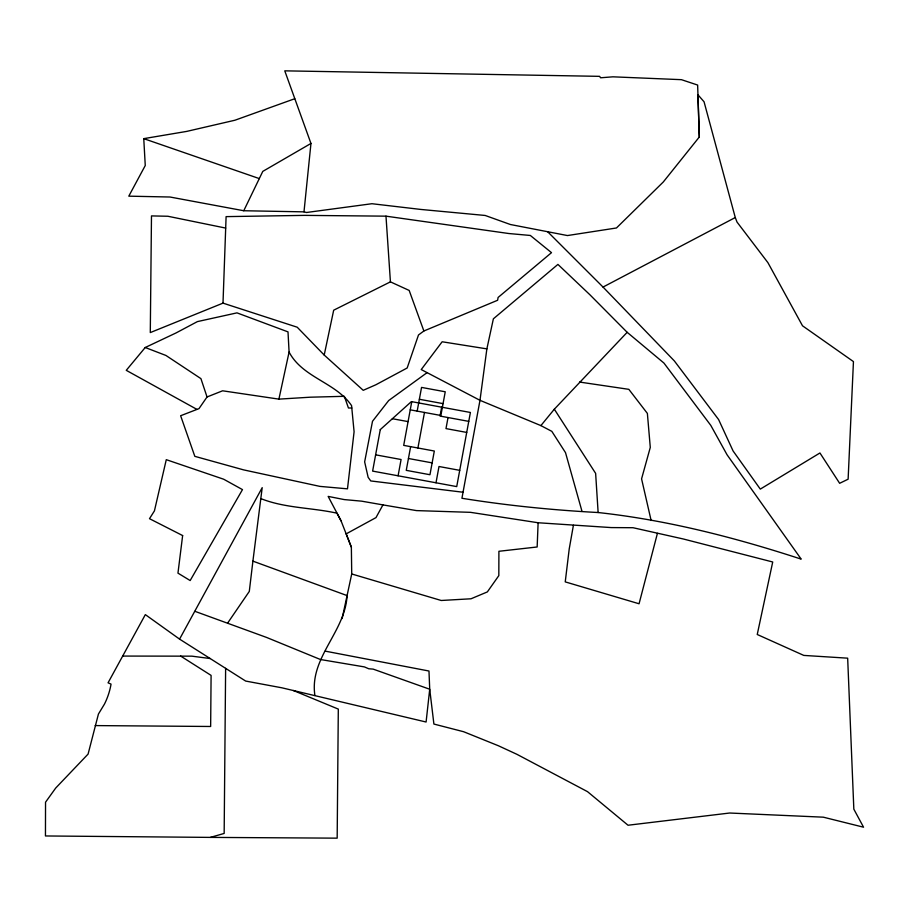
<?xml version="1.0" encoding="UTF-8"?>
<svg xmlns="http://www.w3.org/2000/svg" width="909" height="909" viewBox="0 0 909 909"><rect width="100%" height="100%" fill="white"/><g stroke="black" fill="none" stroke-linecap="round" stroke-linejoin="round"><path stroke-width="1.36" d="M314.912 695.533C309.083 657.877 345.25 631.925 347.079 595.588L252.907 561.137L262.201 487.644L179.573 639.118L245.657 681.057L281.881 687.806L426.094 722.019L429.718 689.238L428.98 671.024L325.252 651.139M225.625 668.342L224.159 833.439L210.343 837.394L45.45 835.962L45.541 802.204L55.688 788.069L88.082 754.095L98.433 714.042L104.501 704.032A72.061 72.061 0 0 0 110.762 685.704L111.023 684.113L108.057 682.818L145.338 614.62L179.573 639.118M223 303.129L226.102 216.626L304.515 215.376L385.984 216.16L508.881 233.533L530.345 235.465L551.502 252.657L498.098 297.47L497.632 300.254L423.878 330.99L418.492 334.978L407.175 367.986L375.849 384.78L363.225 390.313L324.206 355.055L297.209 327.206L223 303.129L150.292 332.58L151.485 215.91L167.847 216.251L225.693 228.079M538.117 522.755L537.162 546.979L498.905 551.286L498.825 575.624L487.349 591.918L471.021 598.781L441.217 600.485L351.726 573.965L351.363 547.184L346.159 533.878L375.985 517.607L382.939 504.893L416.436 510.597L470.487 512.335L538.117 522.755L611.257 527.584L633.016 527.72L683.341 538.992L772.718 561.989L757.242 634.493L803.795 655.412L847.665 658.173L853.835 809.169L863.55 827.201L823.338 817.18L729.654 813.021L628.028 825.236L587.509 791.648L516.96 754.334L498.393 745.755L463.635 731.722L433.9 724.053L429.718 689.238L373.156 669.115L368.747 668.763L364.418 666.911L320.445 659.514L266.542 637.425L194.935 611.325M303.992 211.854L310.958 143.452L284.767 70.845L599.645 76.345L600.554 77.788L612.939 76.822L681.432 79.674L697.646 85.06L699.316 136.998L663.275 182.005L616.461 227.977L567.443 235.556L510.403 224.512L485.179 215.467L420.776 209.434L371.94 203.718L306.538 212.49L303.992 211.854L243.76 210.74L169.994 197.014L128.794 196.162L145.258 165.529L143.758 138.645L186.675 131.407L234.942 120.227L294.755 98.729M252.907 561.137L249.293 591.429L227.784 622.87M486.872 348.874L479.986 400.324L461.931 498.268C507.154 505.54 552.479 510.085 598.133 512.528C667.422 520.096 735.029 537.514 801.193 559.126L727.064 454.784L710.793 425.389L663.934 363.055L627.165 332.308L589.827 294.686L557.921 264.405L493.382 318.809L486.872 348.874L442.149 341.773L421.231 369.565L479.986 400.324L540.889 425.605L551.82 431.343L565.512 452.648L581.874 510.892M573.409 525.277L569.216 548.979L565.239 581.885L639.061 603.769L657.423 533.356M398.085 475.793L401.085 459.522L375.622 454.83M411.754 401.664L403.698 445.376L434.32 451.023L429.957 474.725L406.255 470.351L410.629 446.66M417.174 411.107L421.549 387.416L445.24 391.779L440.876 415.481L410.243 409.834M417.913 448.001L424.469 412.459M441.66 407.175L440.024 416.061L468.76 421.367M436.002 482.781L439.002 466.51L459.727 470.339M448.035 417.538L445.989 428.605L466.715 432.423M289.085 352.067C302.663 377.826 335.819 382.371 351.578 405.63L354.09 431.764L347.488 488.837L319.888 486.383L243.589 469.873L194.821 456.341L180.63 415.731L198.98 408.641L207.036 396.972L222.603 390.802L278.904 399.131L289.085 352.067L288.005 331.887L236.988 312.866L197.401 321.604L175.971 332.978L145.224 347.511L126.26 370.327L196.98 409.414M324.206 355.055L333.683 310.196L390.427 281.858L409.175 290.437L423.878 330.99M342.136 618.54L351.726 573.965M243.76 210.74L262.781 171.392L310.958 143.452M540.889 425.605L554.331 409.198L627.165 332.308M427.105 372.633L388.688 400.528L372.508 421.276L364.645 461.874L368.145 477.35L370.758 480.941L463.045 492.235M699.316 136.998L697.93 94.775L704.055 101.785L735.279 217.535L603.031 287.062L547.661 231.727M278.904 399.131L310.264 397.199L344.352 396.313L348.442 407.993L351.806 407.993M122.681 656.071L191.913 656.162L210.161 658.536M210.343 837.394L337.171 838.155L338.307 709.1L293.289 690.476M95.184 725.587L210.649 726.484L211.093 675.398L180.641 656.071M579.533 382.053L628.835 389.336L647.378 413.413L650.287 447.421L641.572 478.861L651.128 520.505M382.939 504.893L361.657 501.166L344.238 499.586L328.149 496.394L341.091 520.914L351.363 547.184M419.367 399.267L443.058 403.63M392.37 418.719L408.073 421.606M408.436 458.5L432.139 462.874M143.758 138.645L259.36 178.607M145.224 347.511L165.938 355.464L200.923 378.633L207.036 396.972M260.815 498.587C284.983 508.267 311.867 507.563 337.023 513.199L341.091 520.914M603.031 287.062L674.353 360.93L718.61 419.56L733.097 450.978L760.299 489.11L819.941 452.977L839.643 483.304L848.12 479.202L853.449 361.589L802.511 325.797L767.923 262.667L737.006 222.046L735.279 217.535M554.331 409.198L595.634 473.373L598.133 512.528M385.984 216.16L390.427 281.858M182.641 535.56L177.959 573.136L190.163 580.544L242.476 489.61L223.682 479.225L166.279 459.67L154.428 510.881L149.496 518.687L182.641 535.56M380.28 429.605L372.622 471.101L456.727 486.599L470.396 412.47L411.391 401.596L380.28 429.605"/></g></svg>
